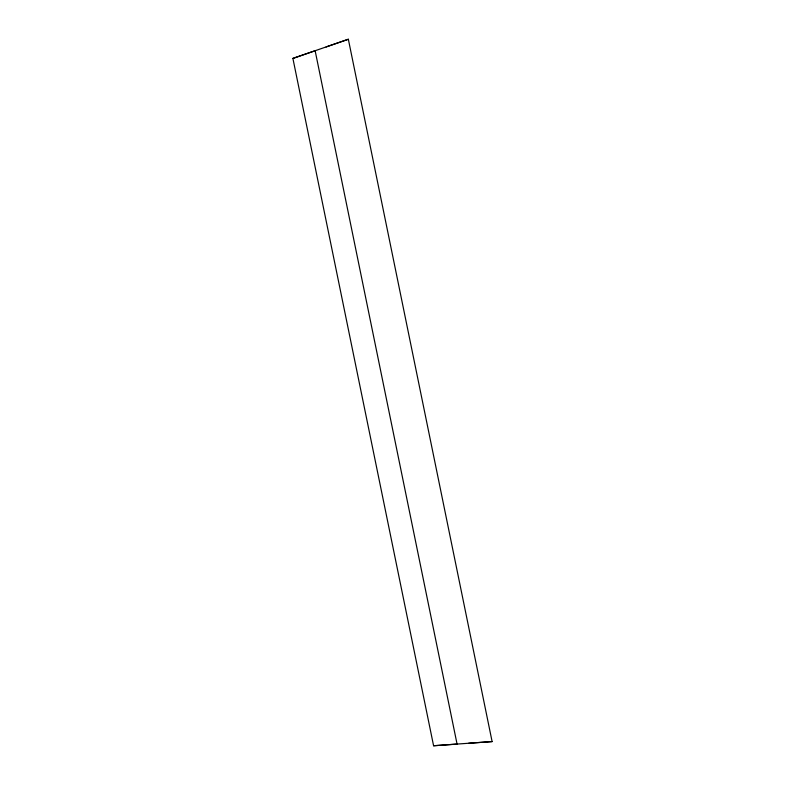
<?xml version="1.0" encoding="UTF-8"?>
<svg xmlns="http://www.w3.org/2000/svg" width="785" height="785" viewBox="0 0 785 785"><rect width="100%" height="100%" fill="white"/><g stroke="black" fill="none" stroke-linecap="round" stroke-linejoin="round"><path stroke-width="1.18" d="M292.893 58.414L315.138 50.721L457.066 744.082L433.585 745.75L292.893 58.414L348.344 39.25L492.107 741.58L433.585 745.75M326.099 46.943L348.344 39.25M468.635 743.258L492.107 741.58"/></g></svg>
